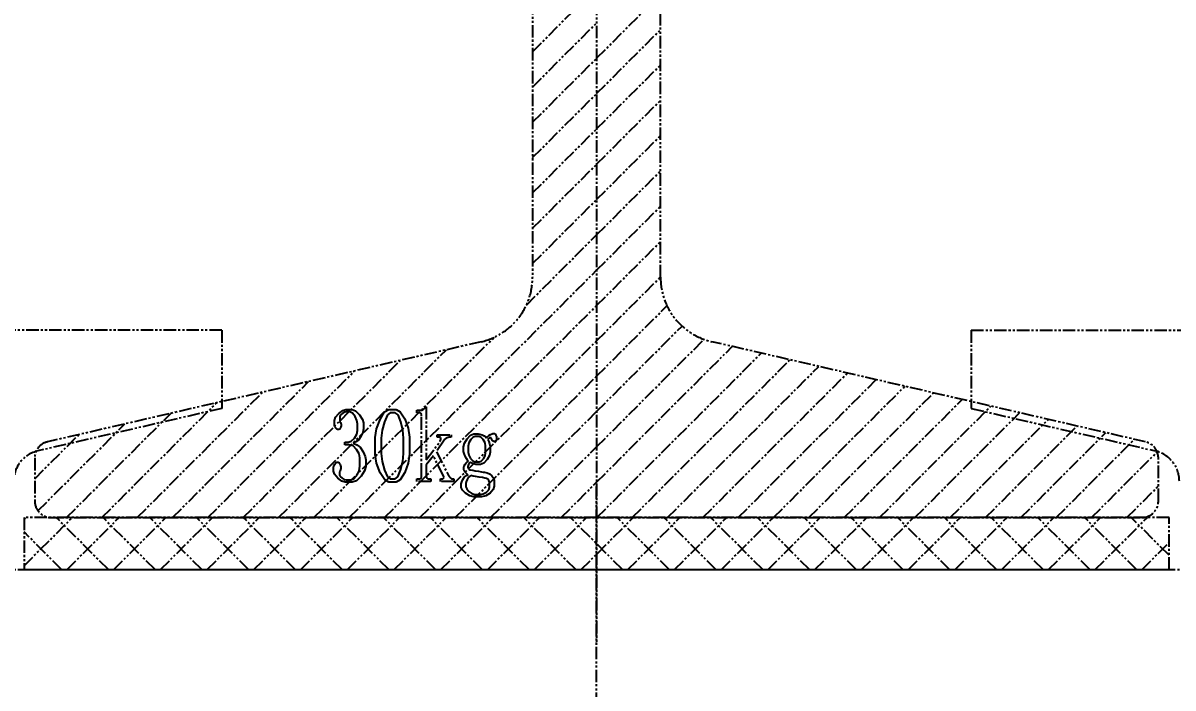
# Model space of a CAD drawing. Header units: millimetres. Extents: x -50460 to 50460, y -35640 to 35640.
# Drawn here: x 23958 to 25063, y 14174 to 14813 of the extents above; entities that cross this region are included whole.
import ezdxf

# ---------------------------------------------------------------- set-up
doc = ezdxf.new("R2010")
doc.units = ezdxf.units.MM
doc.linetypes.add('双点画线', pattern=[22, 12, -2, 2, -2, 2, -2])
doc.layers.get('0').update_dxf_attribs({"lineweight": 35})
doc.layers.add('7', color=30, linetype='双点画线', lineweight=18)
doc.layers.add('尺寸线层', color=4, linetype='Continuous', lineweight=18)
doc.styles.get("Standard").update_dxf_attribs({"font": ''})
doc.styles.get('Standard').set_extended_font_data('宋体')
doc.dimstyles.new('AM_DEMATIC$0', dxfattribs={"dimscale": 120, "dimtxt": 3, "dimasz": 1.5, "dimexe": 1, "dimexo": 0, "dimgap": 1, "dimtad": 1, "dimdsep": 46, "dimtxsty": 'Standard', "dimblk": '_CAXARROW', "dimcen": 0, "dimdle": 3, "dimclrd": 256, "dimclre": 256, "dimclrt": 2, "dimadec": 0, "dimazin": 2, "dimtfac": 0.7071067811865475, "dimtdec": 3, "dimtmove": 0, "dimatfit": 3, "dimfxl": 1, "dimfrac": 2, "dimtolj": 1, "dimlwd": 18, "dimarcsym": 0})

# ---------------------------------------------------------------- blocks, each defined once
blk = doc.blocks.new('*X1180')
at = {"layer": '7', "linetype": '双点画线', "lineweight": 25}
for p, q in [((18.59611177860279, 989.0211509680375), (18.59611177860643, -287.1945643817526)), ((-42.90388822133536, 571.6718598477382), (-42.90388822133536, 65.29463650789694)), ((80.09611177854822, 65.29463650789694), (80.09611177854822, 571.6718598477382)), ((-42.90388822220848, 282.0997320082824), (18.59611177744227, 343.5997320079332)), ((18.5961117791885, 275.7174810152355), (80.09611177942134, 337.2174810154684)), ((-42.9038882216264, 248.1586065122247), (18.59611177802435, 309.6586065112933)), ((18.59611177802435, 241.7763555168494), (80.09611177825718, 303.2763555165002)), ((-42.90388822220848, 214.2174810144206), (18.5961117791885, 275.7174810152355)), ((18.5961117791885, 207.8352300207916), (80.09611177942134, 269.3352300204424)), ((-42.90388822220848, 180.2763555166166), (18.59611177802435, 241.7763555168494)), ((18.59611178151681, 173.8941045264801), (80.09611178058549, 235.3941045261308)), ((-42.9038882216264, 146.3352300205588), (18.5961117791885, 207.8352300207916)), ((18.5961117791885, 139.9529790269298), (80.09611177942134, 201.4529790271627)), ((-42.90388822279056, 112.3941045215906), (18.5961117791885, 173.8941045241518)), ((18.5961117791885, 106.0118535297079), (80.09611177942134, 167.5118535299407)), ((-42.90388822046225, 78.45297902727907), (18.59611177802435, 139.9529790257657)), ((18.5961117791885, 72.07072803248593), (80.09611177942134, 133.5707280327188)), ((-48.76338368048891, 38.65235806944838), (18.59611177802435, 106.0118535285437)), ((18.59611177802435, 38.12960253526398), (80.09611177942134, 99.62960253666097)), ((-218.9917666990368, -165.5171504457394), (18.59611177802435, 72.07072803132178)), ((18.5961117791885, 4.188477039206191), (80.09611177942134, 65.68847703943902)), ((-185.0506412023969, -165.5171504451573), (18.59611177802435, 38.12960253526398)), ((18.59611177802435, -29.75264845917991), (86.28970510602812, 37.94094486758695)), ((-341.3080489188724, 14.48284530684759), (-991.3080361783796, 14.48284530684577)), ((-341.3080489188724, 14.48284530684759), (-341.3080489188724, -60.66670821986918)), ((18.5961117791885, -63.6937739552377), (100.7333290825773, 18.44344334691414)), ((378.5002724760852, 14.48284530684759), (1028.500259735592, 14.48284530684941)), ((378.5002724760852, 14.48284530684759), (378.5002724760852, -60.66670821986918)), ((-92.11949627060676, 3.422137394009042), (-508.8306099854526, -92.78320365127183)), ((-252.9328921968408, -165.5171504469035), (-79.76160978403641, 7.654131966410205)), ((-151.1095157069212, -165.5171504469035), (18.59611177802435, 4.188477038042038)), ((18.59611178151681, -97.63489944896719), (121.8611638939183, 5.630152662197361)), ((546.0228335426655, -92.7832036512682), (129.3117198278196, 3.422137394009042)), ((-286.8740176940628, -165.5171504463215), (-125.6836178993399, -4.326750651598559)), ((18.5961117791885, -131.5760249485174), (149.0397089578619, -1.132427769844071)), ((18.93552303416072, -165.5171504457394), (176.8904057260079, -7.562267754474306)), ((-320.8151431918668, -165.5171504463215), (-169.8127581943118, -14.51476544934849)), ((52.87664853254682, -165.5171504445752), (204.4653530184587, -13.92844595808128)), ((86.81777402860462, -165.5171504463215), (232.040300314402, -20.29462416052411)), ((-354.7562686867604, -165.5171504451573), (-213.9418984817166, -24.7027802401135)), ((-117.1683902079531, -165.5171504457394), (18.59611177802435, -29.75264845917991)), ((120.7588995269907, -165.5171504434111), (259.6152476080169, -26.66080236238486)), ((154.7000250230485, -165.5171504445752), (287.1901949027961, -33.02698056482768)), ((-388.6973941839824, -165.5171504451573), (-258.0710387731961, -34.89079503437097)), ((188.6411505179422, -165.5171504463215), (314.7651421999035, -39.3931587649422)), ((-422.6385196812043, -165.5171504445752), (-302.2001790652575, -45.07880982979259)), ((222.5822760174924, -165.5171504445752), (342.3400894946826, -45.75933696738502)), ((256.5234015135502, -165.5171504451573), (369.9150367882976, -52.12551516982785)), ((-341.3080489188724, -60.66670821986918), (-518.0565811725683, -101.4723315211468)), ((-490.5207706773945, -165.5171504463233), (-390.4584596493805, -65.4548394188896)), ((-456.5796451772621, -165.5171504439932), (-346.329319357319, -55.26682462346798)), ((-232.0879142737249, -69.0414092478386), (-228.9679142736713, -65.44140924783278)), ((-228.9679142736713, -65.44140924783278), (-225.1679142737703, -62.59140924783424)), ((-225.4854142737167, -65.47578424782841), (-227.3772892737179, -66.96094049781095)), ((-223.3191642737074, -64.40000299782696), (-225.4854142737167, -65.47578424782841)), ((-225.1679142737703, -62.59140924783424), (-222.0879142737249, -61.64140924782259)), ((-221.8654142737796, -64.0414092478386), (-223.3191642737074, -64.40000299782696)), ((-222.0879142737249, -61.64140924782259), (-219.3679142737528, -61.64140924782259)), ((-220.767914273747, -64.0414092478386), (-221.8654142737796, -64.0414092478386)), ((-218.2604142736818, -64.0414092478386), (-220.767914273747, -64.0414092478386)), ((-219.3679142737528, -61.64140924782259), (-216.167914273683, -61.64140924782259)), ((-215.7916642737109, -65.1210967478255), (-218.2604142736818, -64.0414092478386)), ((-216.167914273683, -61.64140924782259), (-212.8079142737261, -62.90234674783278)), ((-213.4004142737831, -68.3601592478226), (-215.7916642737109, -65.1210967478255)), ((-212.8079142737261, -62.90234674783278), (-209.1279142737039, -66.68515924782696)), ((-189.3731697481417, -71.24140924781386), (-184.9731697481184, -64.0414092478386)), ((-184.9731697481184, -64.0414092478386), (-181.0531697481929, -61.64140924782259)), ((-179.678169748222, -64.84140924781968), (-182.1937947481638, -66.99140924782114)), ((-181.0531697481929, -61.64140924782259), (-177.3731697481708, -61.64140924782259)), ((-177.3681697482243, -64.84140924781968), (-179.678169748222, -64.84140924781968)), ((-177.3731697481708, -61.64140924782259), (-173.8531697481812, -61.64140924782259)), ((-174.7306697482418, -64.84140924781968), (-177.3681697482243, -64.84140924781968)), ((-172.0925447481568, -66.99140924782114), (-174.7306697482418, -64.84140924781968)), ((-173.8531697481812, -61.64140924782259), (-170.0531697481347, -63.94140924781823)), ((-170.0531697481347, -63.94140924781823), (-165.6931697481195, -70.84140924784151)), ((-153.9384252225864, -64.84140924781968), (-153.9384252225864, -62.44140924784006)), ((-153.9384252225864, -62.44140924784006), (-151.1584252226749, -62.44140924784006)), ((-152.1484252226946, -64.84140924781968), (-153.9384252225864, -64.84140924781968)), ((-151.400925222697, -64.84140924781968), (-152.1484252226946, -64.84140924781968)), ((-150.6909252225887, -65.04140924782405), (-151.400925222697, -64.84140924781968)), ((-151.1584252226749, -62.44140924784006), (-150.2309252225677, -62.44140924784006)), ((-150.0559252226958, -65.64140924783715), (-150.6909252225887, -65.04140924782405)), ((-150.2309252225677, -62.44140924784006), (-149.1878002225712, -62.24140924783569)), ((-149.607800222584, -66.44140924781823), (-150.0559252226958, -65.64140924783715)), ((-149.1878002225712, -62.24140924783569), (-147.9134252226504, -61.64140924782259)), ((-147.9134252226504, -61.64140924782259), (-146.7553002225759, -60.84140924784151)), ((-146.7553002225759, -60.84140924784151), (-146.0609252227005, -60.04140924782405)), ((-146.0609252227005, -60.04140924782405), (-145.5984252227063, -59.24140924784297)), ((-145.5984252227063, -59.24140924784297), (-144.9784252226527, -59.24140924784297)), ((-144.9784252226527, -59.24140924784297), (-144.9784252226527, -110.041409247824)), ((-83.22726471014903, -165.5171504445752), (18.5961117768602, -63.69377395756601)), ((290.4645270119363, -165.5171504434111), (397.4899840819126, -58.49169337343483)), ((324.4056525068299, -165.5171504451573), (425.0649313766917, -64.85787157587765)), ((378.5002724760852, -60.66670821986918), (555.2488047297811, -101.4723315211431)), ((-518.0284428765299, -159.0836971491826), (-434.5875999501732, -75.64285422362445)), ((-233.1279142737912, -72.24140924783569), (-232.0879142737249, -69.0414092478386)), ((-233.1279142737912, -75.24140924782841), (-233.1279142737912, -72.24140924783569)), ((-233.1279142737912, -76.84140924782696), (-233.1279142737912, -75.24140924782841)), ((-232.8479142737342, -78.34140924784151), (-233.1279142737912, -76.84140924782696)), ((-227.3772892737179, -66.96094049781095), (-228.0079142737668, -68.54765924781532)), ((-228.0079142737668, -68.54765924781532), (-228.0079142737668, -70.18515924781241)), ((-228.0079142737668, -70.18515924781241), (-228.0079142737668, -71.82578424781241)), ((-228.0079142737668, -71.82578424781241), (-227.8479142737342, -73.26094049782114)), ((-227.8479142737342, -73.26094049782114), (-227.3679142737819, -74.28515924781095)), ((-227.3679142737819, -74.28515924781095), (-226.8879142736841, -75.05312799781677)), ((-226.8879142736841, -75.05312799781677), (-226.7279142737971, -75.71953424783715)), ((-226.7279142737971, -75.71953424783715), (-226.7279142737971, -76.33515924782841)), ((-226.7279142737971, -76.33515924782841), (-226.7279142737971, -77.36015924783715)), ((-211.6360392737261, -72.31875299781677), (-213.4004142737831, -68.3601592478226)), ((-211.0479142738041, -75.55703424783133), (-211.6360392737261, -72.31875299781677)), ((-211.0479142738041, -78.43515924781968), (-211.0479142738041, -75.55703424783133)), ((-209.1279142737039, -66.68515924782696), (-206.2479142736993, -71.17422174782405)), ((-206.2479142736993, -71.17422174782405), (-205.2879142737947, -74.55390924784297)), ((-205.2879142737947, -74.55390924784297), (-205.2879142737947, -77.37890924781823)), ((-192.853169748123, -80.3914092478226), (-189.3731697481417, -71.24140924781386)), ((-185.1206697481393, -73.4414092478255), (-187.4700447481882, -81.69140924783278)), ((-182.1937947481638, -66.99140924782114), (-185.1206697481393, -73.4414092478255)), ((-169.453169748158, -73.4414092478255), (-172.0925447481568, -66.99140924782114)), ((-167.4731697481184, -81.69140924783278), (-169.453169748158, -73.4414092478255)), ((-165.6931697481195, -70.84140924784151), (-162.2131697481382, -79.79140924784588)), ((-149.4584252226923, -67.24140924783569), (-149.607800222584, -66.44140924781823)), ((-149.4584252226923, -68.04140924781677), (-149.4584252226923, -67.24140924783569)), ((-149.4584252226923, -125.2414092478284), (-149.4584252226923, -68.04140924781677)), ((358.3467780028877, -165.5171504469035), (452.6398786714708, -71.22404977832048)), ((-521.1538882223249, -128.268016998556), (-478.7167402416526, -85.83086901788374)), ((-232.0079142737086, -79.64140924781532), (-232.8479142737342, -78.34140924784151)), ((-231.0079142737959, -80.54140924781677), (-232.0079142737086, -79.64140924781532)), ((-230.2479142737866, -80.84140924784151), (-231.0079142737959, -80.54140924781677)), ((-229.6079142738017, -80.84140924784151), (-230.2479142737866, -80.84140924784151)), ((-228.8079142737843, -80.84140924784151), (-229.6079142738017, -80.84140924784151)), ((-228.0479142737749, -80.53437799782841), (-228.8079142737843, -80.84140924784151)), ((-227.3679142737819, -79.6132842478255), (-228.0479142737749, -80.53437799782841)), ((-226.8879142736841, -78.4359404978386), (-227.3679142737819, -79.6132842478255)), ((-226.7279142737971, -77.36015924783715), (-226.8879142736841, -78.4359404978386)), ((-214.0104142737982, -89.33515924782114), (-211.7885392736935, -85.5312529978255)), ((-211.7885392736935, -85.5312529978255), (-211.0479142738041, -81.9320342478386)), ((-211.0479142738041, -81.9320342478386), (-211.0479142738041, -78.43515924781968)), ((-207.6879142737016, -87.67265924783715), (-210.1279142737621, -91.10312799781241)), ((-205.8879142737715, -83.73750299782841), (-207.6879142737016, -87.67265924783715)), ((-205.2879142737947, -80.40703424783715), (-205.8879142737715, -83.73750299782841)), ((-205.2879142737947, -77.37890924781823), (-205.2879142737947, -80.40703424783715)), ((-194.0131697482138, -88.64140924782987), (-192.853169748123, -80.3914092478226)), ((-187.4700447481882, -81.69140924783278), (-188.2531697482045, -89.24140924784297)), ((-166.8131697482022, -89.24140924784297), (-167.4731697481184, -81.69140924783278)), ((-162.2131697481382, -79.79140924784588), (-161.0531697481929, -88.24140924782114)), ((-161.0531697481929, -88.24140924782114), (-161.0531697481929, -96.44140924781823)), ((-134.4184252226842, -88.4414092478255), (-134.4184252226842, -86.04140924784588)), ((-134.4184252226842, -86.04140924784588), (-120.9784252225654, -86.04140924784588)), ((-120.9784252225654, -86.04140924784588), (-120.9784252225654, -88.4414092478255)), ((-105.7036806970427, -89.84140924781968), (-102.4236806971021, -86.39140924784442)), ((-102.4236806971021, -86.39140924784442), (-99.30368069704855, -85.24140924782841)), ((-98.02368069707882, -87.64140924784442), (-99.94368069703341, -88.39140924781532)), ((-99.30368069704855, -85.24140924782841), (-96.26368069715681, -85.24140924782841)), ((-96.26368069715681, -87.64140924784442), (-98.02368069707882, -87.64140924784442)), ((-96.26368069715681, -85.24140924782841), (-94.98368069704156, -85.24140924782841)), ((-94.5036806970893, -87.64140924784442), (-96.26368069715681, -87.64140924784442)), ((-94.98368069704156, -85.24140924782841), (-93.42368069716031, -85.44140924783278)), ((-92.5836806971347, -88.39140924781532), (-94.5036806970893, -87.64140924784442)), ((-93.42368069716031, -85.44140924783278), (-91.30368069701944, -86.04140924784588)), ((-91.30368069701944, -86.04140924784588), (-89.30368069704855, -86.89140924783715)), ((-89.30368069704855, -86.89140924783715), (-88.10368069709511, -87.84140924781241)), ((-88.10368069709511, -87.84140924781241), (-87.30368069707765, -88.84140924783424)), ((-87.30368069707765, -88.84140924783424), (-86.18368069714052, -87.84140924781241)), ((-86.18368069714052, -87.84140924781241), (-84.90368069702527, -86.84140924782696)), ((-84.90368069702527, -86.84140924782696), (-83.30368069713586, -85.84140924784151)), ((-83.30368069713586, -85.84140924784151), (-81.82368069712538, -85.09140924783424)), ((-81.82368069712538, -85.09140924783424), (-80.90368069708347, -84.84140924781968)), ((-80.90368069708347, -84.84140924781968), (-80.26368069709861, -84.84140924781968)), ((-80.26368069709861, -84.84140924781968), (-79.46368069708114, -84.84140924781968)), ((-79.46368069708114, -84.84140924781968), (-78.70368069707183, -85.19140924781823)), ((-78.70368069707183, -85.19140924781823), (-78.02368069707882, -86.24140924781386)), ((-78.02368069707882, -86.24140924781386), (-77.54368069712655, -87.44140924784006)), ((-77.54368069712655, -87.44140924784006), (-77.38368069709395, -88.24140924782114)), ((-77.38368069709395, -88.24140924782114), (-77.38368069709395, -88.84140924783424)), ((392.2879034989455, -165.5171504469035), (480.2148259639216, -77.59022798192564)), ((426.2290289973316, -165.5171504451573), (507.789773261029, -83.95640618262223)), ((-223.207914273662, -95.64140924783715), (-223.207914273662, -93.24140924782114)), ((-223.207914273662, -93.24140924782114), (-220.0904142737272, -93.24140924782114)), ((-219.0479142736876, -95.64140924783715), (-223.207914273662, -95.64140924783715)), ((-220.0904142737272, -93.24140924782114), (-217.0116642737412, -92.26484674782114)), ((-215.1679142737703, -96.75469049783715), (-219.0479142736876, -95.64140924783715)), ((-217.0116642737412, -92.26484674782114), (-214.0104142737982, -89.33515924782114)), ((-212.6479142736935, -92.91953424781241), (-215.2079142737784, -93.92890924784297)), ((-215.2079142737784, -93.92890924784297), (-211.6879142737889, -95.51640924782987)), ((-211.847914273676, -100.0945342478371), (-215.1679142737703, -96.75469049783715)), ((-210.1279142737621, -91.10312799781241), (-212.6479142736935, -92.91953424781241)), ((-211.6879142737889, -95.51640924782987), (-208.4079142737028, -97.99765924781241)), ((-208.4079142737028, -97.99765924781241), (-205.6079142737144, -102.2664092478226)), ((-194.0131697482138, -96.44140924781823), (-194.0131697482138, -88.64140924782987)), ((-194.0131697482138, -104.8414092478197), (-194.0131697482138, -96.44140924781823)), ((-188.2531697482045, -89.24140924784297), (-188.2531697482045, -96.44140924781823)), ((-188.2531697482045, -96.44140924781823), (-188.2531697482045, -104.0414092478386)), ((-166.8131697482022, -96.44140924781823), (-166.8131697482022, -89.24140924784297)), ((-166.8131697482022, -104.0414092478386), (-166.8131697482022, -96.44140924781823)), ((-161.0531697481929, -96.44140924781823), (-161.0531697481929, -104.6414092478153)), ((-144.9784252226527, -110.041409247824), (-131.5384252226795, -92.04140924783133)), ((-127.793425222626, -91.12890924781823), (-135.2084252226632, -102.2351592478299)), ((-132.498425222584, -88.4414092478255), (-134.4184252226842, -88.4414092478255)), ((-131.8584252225992, -88.4414092478255), (-132.498425222584, -88.4414092478255)), ((-131.3384252226388, -88.69140924784006), (-131.8584252225992, -88.4414092478255)), ((-131.5384252226795, -92.04140924783133), (-131.2184252226143, -91.24140924781386)), ((-131.0584252225817, -89.44140924781095), (-131.3384252226388, -88.69140924784006)), ((-131.2184252226143, -91.24140924781386), (-131.0184252225736, -90.3914092478226)), ((-131.0184252225736, -90.3914092478226), (-131.0584252225817, -89.44140924781095)), ((-127.1434252226027, -90.36015924782987), (-127.793425222626, -91.12890924781823)), ((-126.2909252225654, -89.63984674781386), (-127.1434252226027, -90.36015924782987)), ((-125.0334252226457, -89.01640924781532), (-126.2909252225654, -89.63984674781386)), ((-123.8171752226481, -88.58515924781386), (-125.0334252226457, -89.01640924781532)), ((-123.0884252226679, -88.4414092478255), (-123.8171752226481, -88.58515924781386)), ((-122.6034252226236, -88.4414092478255), (-123.0884252226679, -88.4414092478255)), ((-120.9784252225654, -88.4414092478255), (-122.6034252226236, -88.4414092478255)), ((-109.0636806971452, -97.44140924784006), (-108.2236806971196, -94.0414092478386)), ((-109.0636806971452, -100.4414092478328), (-109.0636806971452, -97.44140924784006)), ((-108.2236806971196, -94.0414092478386), (-105.7036806970427, -89.84140924781968)), ((-103.9836806971289, -93.74140924781386), (-104.5836806971056, -97.04140924783133)), ((-104.5836806971056, -97.04140924783133), (-104.5836806971056, -100.4414092478328)), ((-102.1836806970532, -90.64140924783715), (-103.9836806971289, -93.74140924781386)), ((-99.94368069703341, -88.39140924781532), (-102.1836806970532, -90.64140924783715)), ((-90.3436806971149, -90.64140924783715), (-92.5836806971347, -88.39140924781532)), ((-88.54368069703924, -93.74140924781386), (-90.3436806971149, -90.64140924783715)), ((-87.94368069706252, -97.04140924783133), (-88.54368069703924, -93.74140924781386)), ((-87.94368069706252, -100.4414092478328), (-87.94368069706252, -97.04140924783133)), ((-85.38368069712305, -89.84140924781968), (-86.02368069710792, -90.44140924783278)), ((-86.02368069710792, -90.44140924783278), (-85.38368069712305, -91.24140924781386)), ((-84.62368069711374, -89.34140924782696), (-85.38368069712305, -89.84140924781968)), ((-85.38368069712305, -91.24140924781386), (-84.74368069713819, -92.54140924782405)), ((-84.74368069713819, -92.54140924782405), (-84.10368069715332, -94.84140924781968)), ((-83.62368069705553, -89.0414092478386), (-84.62368069711374, -89.34140924782696)), ((-84.10368069715332, -94.84140924781968), (-83.62368069705553, -97.29140924784588)), ((-82.74368069702177, -89.0414092478386), (-83.62368069705553, -89.0414092478386)), ((-83.62368069705553, -97.29140924784588), (-83.46368069702294, -99.0414092478386)), ((-83.46368069702294, -99.0414092478386), (-83.46368069702294, -100.4414092478328)), ((-82.3436806970858, -89.44140924781095), (-82.74368069702177, -89.0414092478386)), ((-82.1836806970532, -90.04140924782405), (-82.3436806970858, -89.44140924781095)), ((-82.02368069702061, -90.64140924783715), (-82.1836806970532, -90.04140924782405)), ((-81.74368069710908, -91.24140924781386), (-82.02368069702061, -90.64140924783715)), ((-81.22368069714867, -91.84140924782696), (-81.74368069710908, -91.24140924781386)), ((-80.62368069702643, -92.29140924784588), (-81.22368069714867, -91.84140924782696)), ((-80.10368069706601, -92.44140924784006), (-80.62368069702643, -92.29140924784588)), ((-79.62368069711374, -92.44140924784006), (-80.10368069706601, -92.44140924784006)), ((-78.98368069712888, -92.44140924784006), (-79.62368069711374, -92.44140924784006)), ((-78.38368069715216, -92.1914092478255), (-78.98368069712888, -92.44140924784006)), ((-77.86368069704622, -91.44140924781823), (-78.38368069715216, -92.1914092478255)), ((-77.5036806971184, -90.49140924784297), (-77.86368069704622, -91.44140924781823)), ((-77.38368069709395, -89.64140924781532), (-77.5036806971184, -90.49140924784297)), ((-77.38368069709395, -88.84140924783424), (-77.38368069709395, -89.64140924781532)), ((-49.28613921350916, -165.5171504439932), (18.5961117791885, -97.6348994512955)), ((460.1701544933894, -165.5171504469035), (535.3647205558082, -90.32258438448298)), ((-521.1538882214518, -108.2756876813455), (-521.1538882214518, -149.6171504462855)), ((-209.5679142737936, -104.3453154978124), (-211.847914273676, -100.0945342478371)), ((-208.8079142737843, -108.191409247811), (-209.5679142737936, -104.3453154978124)), ((-208.8079142737843, -111.8351592478211), (-208.8079142737843, -108.191409247811)), ((-205.6079142737144, -102.2664092478226), (-203.6879142737598, -106.782815497827)), ((-203.6879142737598, -106.782815497827), (-203.0479142737749, -110.0070342478284)), ((-203.0479142737749, -110.0070342478284), (-203.0479142737749, -112.5851592478284)), ((-192.8131697481149, -113.4414092478255), (-194.0131697482138, -104.8414092478197)), ((-188.2531697482045, -104.0414092478386), (-187.4700447481882, -111.841409247827)), ((-167.513794748229, -111.841409247827), (-166.8131697482022, -104.0414092478386)), ((-161.0531697481929, -104.6414092478153), (-162.2131697481382, -113.1414092478371)), ((-138.1334252226225, -106.1664092478168), (-144.9784252226527, -114.7351592478299)), ((-128.5734252225666, -125.5726592478459), (-138.1334252226225, -106.1664092478168)), ((-135.2084252226632, -102.2351592478299), (-123.2184252225852, -125.6414092478371)), ((-109.0636806971452, -102.0414092478313), (-109.0636806971452, -100.4414092478328)), ((-108.7036806970718, -103.9414092478182), (-109.0636806971452, -102.0414092478313)), ((-107.6236806971428, -106.4414092478182), (-108.7036806970718, -103.9414092478182)), ((-106.3036806970194, -108.791409247824), (-107.6236806971428, -106.4414092478182)), ((-105.2236806970905, -110.2414092478284), (-106.3036806970194, -108.791409247824)), ((-104.2636806970404, -111.2414092478139), (-105.2236806970905, -110.2414092478284)), ((-104.5836806971056, -100.4414092478328), (-104.5836806971056, -102.8414092478124)), ((-104.5836806971056, -102.8414092478124), (-104.023680697137, -105.491409247843)), ((-104.023680697137, -105.491409247843), (-102.3436806970858, -108.6414092478299)), ((-102.3436806970858, -108.6414092478299), (-100.1836806970823, -111.1914092478401)), ((-92.1036806970369, -111.291409247824), (-90.02368069704971, -109.0414092478386)), ((-90.02368069704971, -109.0414092478386), (-88.46368069702294, -106.0914092478197)), ((-86.50368069706019, -109.8414092478197), (-89.62368069711374, -113.2914092478313)), ((-88.46368069702294, -106.0914092478197), (-87.94368069706252, -103.2414092478211)), ((-87.94368069706252, -103.2414092478211), (-87.94368069706252, -100.4414092478328)), ((-84.22368069703225, -105.7914092478313), (-86.50368069706019, -109.8414092478197)), ((-83.46368069702294, -102.8414092478124), (-84.22368069703225, -105.7914092478313)), ((-83.46368069702294, -100.4414092478328), (-83.46368069702294, -102.8414092478124)), ((494.1112799917755, -165.5171504445734), (557.2228614010965, -102.4055690349251)), ((558.3461117786646, -149.6171504462818), (558.3461117786646, -108.2756876813419)), ((-234.0879142736958, -117.2414092478357), (-233.7816642737016, -115.8914092478153)), ((-234.0879142736958, -118.4414092478255), (-234.0879142736958, -117.2414092478357)), ((-234.0879142736958, -121.0414092478459), (-234.0879142736958, -118.4414092478255)), ((-233.0479142737749, -123.9914092478284), (-234.0879142736958, -121.0414092478459)), ((-233.7816642737016, -115.8914092478153), (-232.8629142737191, -114.241409247843)), ((-232.8629142737191, -114.241409247843), (-231.7910392736667, -112.8914092478226)), ((-231.7910392736667, -112.8914092478226), (-231.025414273754, -112.4414092478401)), ((-231.025414273754, -112.4414092478401), (-230.4129142737656, -112.4414092478401)), ((-230.4129142737656, -112.4414092478401), (-229.495414273697, -112.4414092478401)), ((-229.495414273697, -112.4414092478401), (-228.6160392737656, -112.9023467478328)), ((-228.6160392737656, -112.9023467478328), (-227.8129142736725, -114.285159247811)), ((-227.6879142737016, -120.8414092478415), (-228.1679142737994, -122.0687529978386)), ((-227.8129142736725, -114.285159247811), (-227.2391642737784, -115.8218779978415)), ((-227.2079142737493, -119.5117217478401), (-227.6879142737016, -120.8414092478415)), ((-227.2391642737784, -115.8218779978415), (-227.0479142737167, -116.7445342478459)), ((-227.0479142737167, -118.3851592478459), (-227.2079142737493, -119.5117217478401)), ((-227.0479142737167, -116.7445342478459), (-227.0479142737167, -117.3601592478371)), ((-227.0479142737167, -117.3601592478371), (-227.0479142737167, -118.3851592478459)), ((-211.7404142736632, -124.9914092478139), (-209.541039273754, -120.6906279978284)), ((-209.541039273754, -120.6906279978284), (-208.8079142737843, -116.2882842478211)), ((-208.8079142737843, -116.2882842478211), (-208.8079142737843, -111.8351592478211)), ((-204.1679142737121, -120.6250029978401), (-207.527914273669, -125.8851592478459)), ((-203.0479142737749, -116.3570342478124), (-204.1679142737121, -120.6250029978401)), ((-203.0479142737749, -112.5851592478284), (-203.0479142737749, -116.3570342478124)), ((-189.2131697482546, -122.4414092478401), (-192.8131697481149, -113.4414092478255)), ((-187.4700447481882, -111.841409247827), (-185.1206697481393, -120.041409247824)), ((-185.1206697481393, -120.041409247824), (-182.1937947481638, -126.3414092478342)), ((-172.3362947482383, -126.3414092478342), (-169.6156697481638, -120.041409247824)), ((-169.6156697481638, -120.041409247824), (-167.513794748229, -111.841409247827)), ((-162.2131697481382, -113.1414092478371), (-165.6931697481195, -122.2414092478357)), ((-144.9784252226527, -114.7351592478299), (-144.9784252226527, -125.3101592478197)), ((-108.74368069708, -117.2414092478357), (-108.4236806971603, -115.8914092478153)), ((-108.74368069708, -118.4414092478255), (-108.74368069708, -117.2414092478357)), ((-108.74368069708, -119.441409247811), (-108.74368069708, -118.4414092478255)), ((-108.4674306970555, -120.5414092478168), (-108.74368069708, -119.441409247811)), ((-107.6386806971277, -121.841409247827), (-108.4674306970555, -120.5414092478168)), ((-108.4236806971603, -115.8914092478153), (-107.4636806971102, -114.241409247843)), ((-107.4636806971102, -114.241409247843), (-106.2636806971568, -112.7414092478284)), ((-106.2636806971568, -112.7414092478284), (-105.2236806970905, -111.841409247827)), ((-105.2236806970905, -111.841409247827), (-104.2636806970404, -111.2414092478139)), ((-104.7436806971382, -115.4414092478328), (-104.9036806970253, -116.0414092478459)), ((-104.9036806970253, -116.0414092478459), (-104.9036806970253, -116.4414092478182)), ((-104.9036806970253, -116.4414092478182), (-104.9036806970253, -117.2414092478357)), ((-104.9036806970253, -117.2414092478357), (-104.7436806971382, -118.0414092478168)), ((-104.2636806970404, -114.441409247811), (-104.7436806971382, -115.4414092478328)), ((-104.7436806971382, -118.0414092478168), (-104.2636806970404, -118.8414092478342)), ((-103.6236806970555, -113.4414092478255), (-104.2636806970404, -114.441409247811)), ((-104.2636806970404, -118.8414092478342), (-103.6236806970555, -119.441409247811)), ((-102.9836806970707, -112.8414092478124), (-103.6236806970555, -113.4414092478255)), ((-103.6236806970555, -119.441409247811), (-102.9836806970707, -119.6414092478153)), ((-102.3436806970858, -112.4414092478401), (-102.9836806970707, -112.8414092478124)), ((-102.9836806970707, -119.6414092478153), (-102.3436806970858, -119.6414092478153)), ((-101.8636806971335, -112.8414092478124), (-102.3436806970858, -112.4414092478401)), ((-102.3436806970858, -119.6414092478153), (-100.2636806970986, -120.041409247824)), ((-101.1036806971242, -113.2914092478313), (-101.8636806971335, -112.8414092478124)), ((-99.78368069714634, -113.8414092478342), (-101.1036806971242, -113.2914092478313)), ((-100.2636806970986, -120.041409247824), (-97.86368069704622, -120.491409247843)), ((-100.1836806970823, -111.1914092478401), (-98.18368069711141, -112.0414092478313)), ((-98.34368069714401, -114.2914092478168), (-99.78368069714634, -113.8414092478342)), ((-97.22368069706135, -114.441409247811), (-98.34368069714401, -114.2914092478168)), ((-98.18368069711141, -112.0414092478313), (-96.26368069715681, -112.0414092478313)), ((-97.86368069704622, -120.491409247843), (-94.82368069715449, -121.0414092478459)), ((-96.26368069715681, -114.441409247811), (-97.22368069706135, -114.441409247811)), ((-96.26368069715681, -112.0414092478313), (-94.1836806970241, -112.0414092478313)), ((-92.90368069705437, -114.441409247811), (-96.26368069715681, -114.441409247811)), ((-94.82368069715449, -121.0414092478459), (-91.98368069715798, -121.5414092478386)), ((-94.1836806970241, -112.0414092478313), (-92.1036806970369, -111.291409247824)), ((-89.62368069711374, -113.2914092478313), (-92.90368069705437, -114.441409247811)), ((-229.9279142737214, -127.6414092478444), (-233.0479142737749, -123.9914092478284)), ((-226.0879142736667, -130.6414092478371), (-229.9279142737214, -127.6414092478444)), ((-228.1679142737994, -122.0687529978386), (-228.3279142736865, -122.8882842478197)), ((-228.3279142736865, -122.8882842478197), (-228.3279142736865, -123.503909247811)), ((-228.3279142736865, -123.503909247811), (-228.3279142736865, -124.7351592478299)), ((-228.3279142736865, -124.7351592478299), (-227.7197892736876, -126.0679717478342)), ((-227.7197892736876, -126.0679717478342), (-225.8954142736911, -127.6039092478459)), ((-222.8879142737424, -131.6414092478226), (-226.0879142736667, -130.6414092478371)), ((-225.8954142736911, -127.6039092478459), (-223.704789273761, -128.8320342478255)), ((-223.704789273761, -128.8320342478255), (-221.9979142736702, -129.241409247843)), ((-220.0079142737377, -131.6414092478226), (-222.8879142737424, -131.6414092478226)), ((-221.9979142736702, -129.241409247843), (-220.5329142737901, -129.241409247843)), ((-220.5329142737901, -129.241409247843), (-217.6029142737389, -129.241409247843)), ((-216.0079142737959, -131.6414092478226), (-220.0079142737377, -131.6414092478226)), ((-217.6029142737389, -129.241409247843), (-214.6722892737307, -128.1789092478357)), ((-211.8879142736841, -130.2023467478284), (-216.0079142737959, -131.6414092478226)), ((-214.6722892737307, -128.1789092478357), (-211.7404142736632, -124.9914092478139)), ((-207.527914273669, -125.8851592478459), (-211.8879142736841, -130.2023467478284)), ((-184.733169748215, -129.341409247827), (-189.2131697482546, -122.4414092478401)), ((-180.8931697481603, -131.6414092478226), (-184.733169748215, -129.341409247827)), ((-182.1937947481638, -126.3414092478342), (-179.678169748222, -128.4414092478255)), ((-177.3731697481708, -131.6414092478226), (-180.8931697481603, -131.6414092478226)), ((-179.678169748222, -128.4414092478255), (-177.3681697482243, -128.4414092478255)), ((-173.8531697481812, -131.6414092478226), (-177.3731697481708, -131.6414092478226)), ((-177.3681697482243, -128.4414092478255), (-174.8931697482476, -128.4414092478255)), ((-174.8931697482476, -128.4414092478255), (-172.3362947482383, -126.3414092478342)), ((-170.0531697481347, -129.2914092478168), (-173.8531697481812, -131.6414092478226)), ((-165.6931697481195, -122.2414092478357), (-170.0531697481347, -129.2914092478168)), ((-153.9384252225864, -130.8414092478415), (-153.9384252225864, -128.4414092478255)), ((-153.9384252225864, -128.4414092478255), (-152.338425222697, -128.4414092478255)), ((-140.4984252226132, -130.8414092478415), (-153.9384252225864, -130.8414092478415)), ((-152.338425222697, -128.4414092478255), (-151.5384252226795, -128.4414092478255)), ((-151.5384252226795, -128.4414092478255), (-150.7784252226702, -128.2414092478211)), ((-150.7784252226702, -128.2414092478211), (-150.0984252226772, -127.6414092478444)), ((-150.0984252226772, -127.6414092478444), (-149.6184252225794, -126.841409247827)), ((-149.6184252225794, -126.841409247827), (-149.4584252226923, -126.0414092478459)), ((-149.4584252226923, -126.0414092478459), (-149.4584252226923, -125.2414092478284)), ((-144.9784252226527, -125.3101592478197), (-144.9784252226527, -126.0914092478197)), ((-144.9784252226527, -126.0914092478197), (-144.778425222612, -126.8734404978386)), ((-144.778425222612, -126.8734404978386), (-144.1784252226353, -127.6570342478226)), ((-144.1784252226353, -127.6570342478226), (-143.418425222626, -128.245315497843)), ((-143.418425222626, -128.245315497843), (-142.7384252226329, -128.4414092478255)), ((-142.7384252226329, -128.4414092478255), (-142.0984252226481, -128.4414092478255)), ((-142.0984252226481, -128.4414092478255), (-140.4984252226132, -128.4414092478255)), ((-140.4984252226132, -128.4414092478255), (-140.4984252226132, -130.8414092478415)), ((-131.4534252225712, -130.8414092478415), (-131.4534252225712, -128.4414092478255)), ((-131.4534252225712, -128.4414092478255), (-130.4934252226667, -128.4414092478255)), ((-118.418425222626, -130.8414092478415), (-131.4534252225712, -130.8414092478415)), ((-130.4934252226667, -128.4414092478255), (-129.6934252226492, -128.4414092478255)), ((-129.6934252226492, -128.4414092478255), (-128.9346752226993, -128.2875029978459)), ((-128.9346752226993, -128.2875029978459), (-128.2584252225934, -127.8257842478342)), ((-128.0984252227063, -126.3914092478444), (-128.5734252225666, -125.5726592478459)), ((-128.2584252225934, -127.8257842478342), (-127.9009252226388, -127.1593779978139)), ((-127.9009252226388, -127.1593779978139), (-128.0984252227063, -126.3914092478444)), ((-123.2184252225852, -125.6414092478371), (-122.7384252226329, -126.4414092478182)), ((-122.7384252226329, -126.4414092478182), (-122.1784252226644, -127.1914092478255)), ((-122.1784252226644, -127.1914092478255), (-121.4584252226632, -127.8414092478124)), ((-121.4584252226632, -127.8414092478124), (-120.738425222662, -128.2914092478313)), ((-120.738425222662, -128.2914092478313), (-120.1784252226935, -128.4414092478255)), ((-120.1784252226935, -128.4414092478255), (-119.6984252225957, -128.4414092478255)), ((-119.6984252225957, -128.4414092478255), (-118.418425222626, -128.4414092478255)), ((-118.418425222626, -128.4414092478255), (-118.418425222626, -130.8414092478415)), ((-111.3036806970194, -133.0414092478168), (-110.9068056971591, -131.291409247824)), ((-110.9068056971591, -131.291409247824), (-109.7161806971417, -128.8414092478342)), ((-109.7161806971417, -128.8414092478342), (-108.0893056970672, -126.5414092478386)), ((-108.0893056970672, -126.5414092478386), (-106.3836806970357, -125.2414092478284)), ((-106.5730556970811, -123.0414092478168), (-107.6386806971277, -121.841409247827)), ((-106.5655556971615, -131.0914092478197), (-106.8236806971254, -132.8414092478124)), ((-105.586180697137, -123.8414092478342), (-106.5730556970811, -123.0414092478168)), ((-105.7911806971242, -129.0414092478386), (-106.5655556971615, -131.0914092478197)), ((-106.3836806970357, -125.2414092478284), (-104.6386806970986, -124.441409247811)), ((-104.6855556970695, -127.1914092478255), (-105.7911806971242, -129.0414092478386)), ((-104.6386806970986, -124.441409247811), (-105.586180697137, -123.8414092478342)), ((-103.4336806970532, -126.0414092478459), (-104.6855556970695, -127.1914092478255)), ((-102.1086806971289, -125.2414092478284), (-103.4336806970532, -126.0414092478459)), ((-100.0561806971382, -125.6414092478371), (-102.1086806971289, -125.2414092478284)), ((-97.56930569710676, -126.0914092478197), (-100.0561806971382, -125.6414092478371)), ((-94.21368069713935, -126.6414092478226), (-97.56930569710676, -126.0914092478197)), ((-90.97618069703458, -127.1914092478255), (-94.21368069713935, -126.6414092478226)), ((-91.98368069715798, -121.5414092478386), (-90.18368069708231, -121.841409247827)), ((-88.8436806970276, -127.6414092478444), (-90.97618069703458, -127.1914092478255)), ((-90.18368069708231, -121.841409247827), (-88.90368069711258, -122.0414092478313)), ((-88.90368069711258, -122.0414092478313), (-86.50368069706019, -122.4414092478401)), ((-87.2636806970695, -128.0414092478168), (-88.8436806970276, -127.6414092478444)), ((-86.47368069709046, -128.2414092478211), (-87.2636806970695, -128.0414092478168)), ((-86.50368069706019, -122.4414092478401), (-84.14368069716147, -123.3914092478153)), ((-85.68368069711141, -128.791409247824), (-86.47368069709046, -128.2414092478211)), ((-84.89368069713237, -130.041409247824), (-85.68368069711141, -128.791409247824)), ((-84.30118069707532, -131.5914092478124), (-84.89368069713237, -130.041409247824)), ((-84.10368069715332, -133.0414092478168), (-84.30118069707532, -131.5914092478124)), ((-84.14368069716147, -123.3914092478153), (-81.86368069713353, -125.4414092478328)), ((-81.86368069713353, -125.4414092478328), (-80.18368069708231, -127.9414092478328)), ((-80.18368069708231, -127.9414092478328), (-79.62368069711374, -130.2414092478284)), ((-79.62368069711374, -130.2414092478284), (-79.62368069711374, -132.4414092478401)), ((-79.62368069711374, -132.4414092478401), (-79.62368069711374, -135.4414092478328)), ((-15.34501371861552, -165.5171504463215), (18.5961117791885, -131.5760249485174)), ((-111.3036806970194, -134.441409247811), (-111.3036806970194, -133.0414092478168)), ((-111.3036806970194, -136.6414092478226), (-111.3036806970194, -134.441409247811)), ((-110.2636806970986, -139.1414092478226), (-111.3036806970194, -136.6414092478226)), ((-107.1436806970451, -142.2414092478357), (-110.2636806970986, -139.1414092478226)), ((-103.1836806971114, -144.7914092478459), (-107.1436806970451, -142.2414092478357)), ((-106.8236806971254, -132.8414092478124), (-106.8236806971254, -134.441409247811)), ((-106.8236806971254, -134.441409247811), (-106.8236806971254, -136.0414092478459)), ((-106.8236806971254, -136.0414092478459), (-106.1236806970555, -137.9414092478328)), ((-106.1236806970555, -137.9414092478328), (-104.023680697137, -140.4414092478328)), ((-104.023680697137, -140.4414092478328), (-101.2230556970462, -142.541409247824)), ((-101.2230556970462, -142.541409247824), (-98.42118069704156, -143.2414092478211)), ((-98.42118069704156, -143.2414092478211), (-95.61868069707998, -143.2414092478211)), ((-95.61868069707998, -143.2414092478211), (-92.97368069703225, -143.2414092478211)), ((-92.97368069703225, -143.2414092478211), (-90.21180569703574, -142.6914092478182)), ((-90.21180569703574, -142.6914092478182), (-87.21618069714168, -141.0414092478459)), ((-83.62368069705553, -142.0414092478313), (-87.70368069715914, -144.7414092478357)), ((-87.21618069714168, -141.0414092478459), (-84.88180569707765, -138.8414092478342)), ((-84.88180569707765, -138.8414092478342), (-84.10368069715332, -136.6414092478226)), ((-84.10368069715332, -134.441409247811), (-84.10368069715332, -133.0414092478168)), ((-84.10368069715332, -136.6414092478226), (-84.10368069715332, -134.441409247811)), ((-80.62368069702643, -138.5914092478197), (-83.62368069705553, -142.0414092478313)), ((-79.62368069711374, -135.4414092478328), (-80.62368069702643, -138.5914092478197)), ((18.59611177860643, -741.7033969296972), (18.59611177860643, -135.5171504463215)), ((528.0524054913258, -165.5171504428272), (558.3461117801198, -135.2234441540331)), ((-99.62368069711374, -145.6414092478371), (-103.1836806971114, -144.7914092478459)), ((-96.26368069715681, -145.6414092478371), (-99.62368069711374, -145.6414092478371)), ((-91.94368069714983, -145.6414092478371), (-96.26368069715681, -145.6414092478371)), ((-87.70368069715914, -144.7414092478357), (-91.94368069714983, -145.6414092478371)), ((-531.4038882213936, -167.0449923854558), (-529.876046282734, -165.5171504462141)), ((-531.4038882213936, -211.9462729905736), (-484.9747656770342, -165.5171504462141)), ((568.5961117786064, -165.5171504462105), (-531.4038882213936, -165.5171504462141)), ((-531.4038882213936, -165.5171504462141), (-531.4038882213936, -215.5171504462141)), ((-505.2538882213412, -165.5171504463233), (542.446111778554, -165.5171504463196)), ((-450.3903643247031, -215.5171504462123), (-500.3903643247031, -165.5171504462141)), ((-490.0734850713343, -215.5171504462141), (-440.0734850713343, -165.5171504462123)), ((-405.4890837190032, -215.5171504462123), (-455.4890837190032, -165.5171504462123)), ((-445.1722044656344, -215.5171504462123), (-395.1722044656344, -165.5171504462123)), ((-360.5878031133034, -215.5171504462123), (-410.5878031133034, -165.5171504462123)), ((-400.2709238599346, -215.5171504462123), (-350.2709238599346, -165.5171504462123)), ((-315.6865225076035, -215.5171504462123), (-365.6865225076035, -165.5171504462123)), ((-355.3696432542347, -215.5171504462123), (-305.3696432542347, -165.5171504462123)), ((-270.7852419019036, -215.5171504462123), (-320.7852419019036, -165.5171504462123)), ((-310.4683626508631, -215.5171504462123), (-260.4683626508631, -165.5171504462123)), ((-225.8839612962038, -215.5171504462123), (-275.8839612962038, -165.5171504462123)), ((-265.5670820451633, -215.5171504462123), (-215.5670820451633, -165.5171504462123)), ((-180.9826806928322, -215.5171504462123), (-230.9826806928322, -165.5171504462123)), ((-220.6658014394634, -215.5171504462123), (-170.6658014394634, -165.5171504462123)), ((-136.0814000871324, -215.5171504462123), (-186.0814000871324, -165.5171504462123)), ((-175.7645208337635, -215.5171504462123), (-125.7645208337635, -165.5171504462123)), ((-91.18011948143248, -215.5171504462123), (-141.1801194814325, -165.5171504462123)), ((-130.8632402280637, -215.5171504462123), (-80.86324022806366, -165.5171504462123)), ((-46.27883887573262, -215.5171504462123), (-96.27883887573262, -165.5171504462123)), ((-85.96195962236379, -215.5171504462123), (-35.96195962236379, -165.5171504462123)), ((-1.37755827003275, -215.5171504462123), (-51.37755827003275, -165.5171504462123)), ((-41.06067901899223, -215.5171504462123), (8.939320981007768, -165.5171504462123)), ((43.52372233566712, -215.5171504462123), (-6.476277664332883, -165.5171504462123)), ((3.840601586707635, -215.5171504462123), (53.84060158670763, -165.5171504462123)), ((88.42500294136698, -215.5171504462123), (38.42500294136698, -165.5171504462123)), ((48.7418821924075, -215.5171504462123), (98.7418821924075, -165.5171504462123)), ((133.3262835447385, -215.5171504462123), (83.32628354473854, -165.5171504462123)), ((93.64316279810737, -215.5171504462123), (143.6431627981074, -165.5171504462123)), ((178.2275641504384, -215.5171504462123), (128.2275641504384, -165.5171504462123)), ((138.5444434038072, -215.5171504462123), (188.5444434038072, -165.5171504462123)), ((223.1288447561383, -215.5171504462123), (173.1288447561383, -165.5171504462123)), ((183.4457240095071, -215.5171504462123), (233.4457240095071, -165.5171504462123)), ((268.0301253618381, -215.5171504462123), (218.0301253618381, -165.5171504462123)), ((228.347004615207, -215.5171504462123), (278.347004615207, -165.5171504462123)), ((312.931405967538, -215.5171504462123), (262.931405967538, -165.5171504462123)), ((273.2482852185785, -215.5171504462123), (323.2482852185785, -165.5171504462123)), ((357.8326865732379, -215.5171504462123), (307.8326865732379, -165.5171504462123)), ((318.1495658242784, -215.5171504462123), (368.1495658242784, -165.5171504462123)), ((402.7339671766094, -215.5171504462123), (352.7339671766094, -165.5171504462123)), ((363.0508464299783, -215.5171504462123), (413.0508464299783, -165.5171504462123)), ((447.6352477823093, -215.5171504462123), (397.6352477823093, -165.5171504462123)), ((407.9521270356781, -215.5171504462123), (457.9521270356781, -165.5171504462123)), ((492.5365283880092, -215.5171504462105), (442.5365283880092, -165.5171504462123)), ((452.853407641378, -215.5171504462123), (502.853407641378, -165.5171504462105)), ((537.437808993709, -215.5171504462105), (487.437808993709, -165.5171504462105)), ((497.7546882470779, -215.5171504462105), (547.7546882470779, -165.5171504462105)), ((568.5961117786064, -201.7741726259901), (532.3390895994089, -165.5171504462105)), ((568.5961117786064, -215.5171504462105), (568.5961117786064, -165.5171504462105)), ((-495.291644930403, -215.5171504462141), (-531.4038882213936, -179.4049071546415)), ((542.6559688527777, -215.5171504462105), (568.5961117786064, -189.5770075192177)), ((-1131.403888221394, -215.5171504463233), (1168.596111778606, -215.5171504462833)), ((-531.4038882213936, -215.5171504462141), (568.5961117786064, -215.5171504462105))]:
    blk.add_line(p, q, dxfattribs=at)
for centre, radius, start, end in [((-106.4038882213936, 65.29463650789694), 63.50000000000009, 283.0000000002278, 2.272384607340704e-10), ((143.5961117786064, 65.29463650789694), 63.50000000000051, 179.9999999999999, 256.9999999999998), ((-505.2538882213412, -108.2756876813455), 15.90000000000007, 103.0000000002296, 180.0000000002271), ((542.446111778554, -108.2756876813419), 15.90000000000043, 0, 76.99999999999962), ((-511.308044448524, -130.7034322887212), 30.00000000000002, 103.0000028856361, 180.0000000001283), ((548.5002680057369, -130.7034322887175), 30, 0, 76.99999711449398), ((-505.2538882213412, -149.6171504462855), 15.90000000000009, 180.0000000000001, 270), ((542.446111778554, -149.6171504462818), 15.90000000000032, 270, 359.9999999999999)]:
    blk.add_arc(centre, radius, start, end, dxfattribs=at)
at = {"layer": '尺寸线层'}
blk.add_circle((0, 0), 2113.728285221186, dxfattribs=at)
blk = doc.blocks.new('*X1182')
at = {"layer": '尺寸线层', "linetype": 'Continuous', "lineweight": 18, "transparency": 16777216}
for points in [[(21853.6432756285, 15416.93503330375), (21876.1432756285, 15236.93503330375), (21831.1432756285, 15236.93503330375)], [(21853.6432756285, 13866.93503330378), (21876.1432756285, 14046.93503330378), (21831.1432756285, 14046.93503330378)]]:
    blk.add_hatch(color=256, dxfattribs=at).paths.add_polyline_path(points, flags=0)
at = {"layer": '尺寸线层', "transparency": 16777216}
for p, q in [((24286.69963968549, 15416.93503330375), (21733.6432756285, 15416.93503330375)), ((22474.58334058824, 13866.93503330378), (21733.6432756285, 13866.93503330378))]:
    blk.add_line(p, q, dxfattribs=at)
at = {"layer": '尺寸线层', "linetype": 'Continuous', "lineweight": 18, "transparency": 16777216}
blk.add_line((21853.6432756285, 15416.93503330375), (21853.6432756285, 13866.93503330378), dxfattribs=at)
at = {"layer": '尺寸线层', "color": 2, "transparency": 16777216, "insert": (21553.64327562849, 14657.93503280376), "char_height": 360.0000000000001, "width": 1356, "attachment_point": 5, "rotation": 90, "line_spacing_factor": 1.37}
blk.add_mtext('155', dxfattribs=at)
blk = doc.blocks.new('_CAXARROW')
blk.add_hatch(color=0).paths.add_polyline_path([(0, 0), (-1, 0.125), (-1, -0.125)], flags=0)
blk = doc.blocks.new('*X1184')
at = {"layer": '尺寸线层', "linetype": 'Continuous', "lineweight": 18, "transparency": 16777216}
for points in [[(27392.98051196461, 15416.93503330375), (27415.48051196461, 15236.93503330375), (27370.48051196461, 15236.93503330375)], [(27392.98051196461, 14688.43502905694), (27415.48051196461, 14868.43502905694), (27370.48051196461, 14868.43502905694)]]:
    blk.add_hatch(color=256, dxfattribs=at).paths.add_polyline_path(points, flags=0)
at = {"layer": '尺寸线层', "transparency": 16777216}
for p, q in [((24731.19963968561, 15416.93503330375), (27512.98051196461, 15416.93503330375)), ((25258.94963968528, 14688.43502905694), (27512.98051196461, 14688.43502905694))]:
    blk.add_line(p, q, dxfattribs=at)
at = {"layer": '尺寸线层', "linetype": 'Continuous', "lineweight": 18, "transparency": 16777216}
blk.add_line((27392.98051196461, 15416.93503330375), (27392.98051196461, 14688.43502905694), dxfattribs=at)
at = {"layer": '尺寸线层', "color": 2, "transparency": 16777216, "insert": (27082.98051196462, 15102.3279640918), "char_height": 360.0000000000001, "width": 1844, "attachment_point": 5, "rotation": 90, "line_spacing_factor": 1.37}
blk.add_mtext('≥55', dxfattribs=at)

msp = doc.modelspace()

# ---------------------------------------------------------------- block references
at = {"layer": '尺寸线层'}
msp.add_blockref('*X1180', (24490.35352790694, 14502.95218375007), dxfattribs=at)

# ---------------------------------------------------------------- dimensions: what is measured, and where the dimension line sits
dim = msp.add_linear_dim(base=(27392.98051196461, 14688.43502905694), p1=(24731.19963968561, 15416.93503330375), p2=(25258.94963968528, 14688.43502905694), angle=270, text='≥55', dimstyle='AM_DEMATIC$0', override={"dimsah": 1, "dimtfill": 1, "dimtzin": 8}, dxfattribs=at)
dim.commit()
dim.dimension.update_dxf_attribs({"geometry": '*X1184', "text_midpoint": (27392.98051196461, 15086.3279640918), "dimtype": 160})
dim = msp.add_linear_dim(base=(21853.6432756285, 13866.93503330378), p1=(24286.69963968549, 15416.93503330375), p2=(22474.58334058824, 13866.93503330378), angle=270, text='155', dimstyle='AM_DEMATIC$0', override={"dimsah": 1, "dimtfill": 1, "dimtzin": 8}, dxfattribs=at)
dim.commit()
dim.dimension.update_dxf_attribs({"geometry": '*X1182', "text_midpoint": (21853.6432756285, 14641.93503330377)})

doc.saveas('drawing.dxf')
